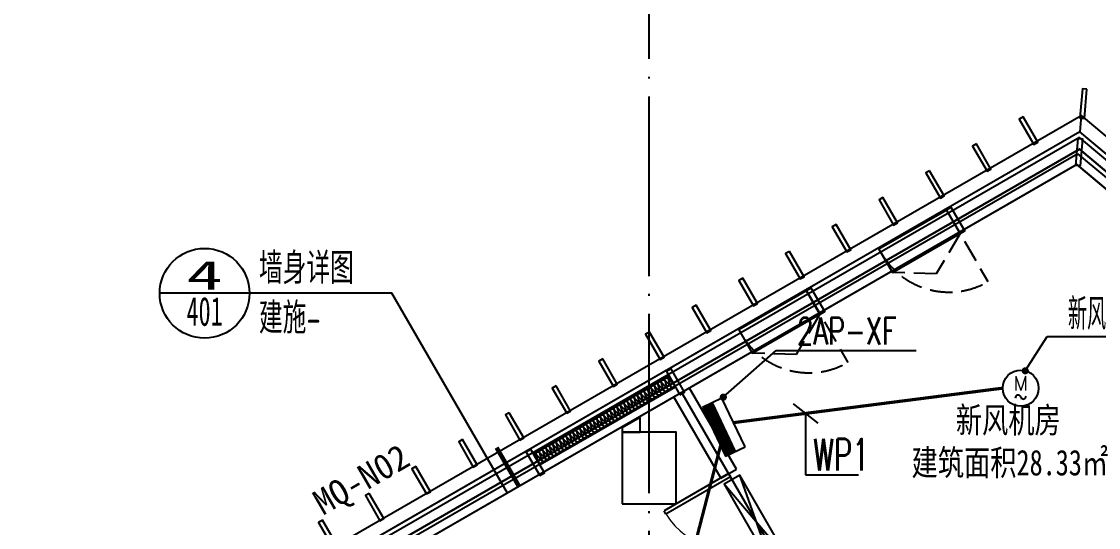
# Model space of a CAD drawing. Extents: x -228436 to 663611, y -207485 to 163917.
# Drawn here: x 41513 to 53500, y 81238 to 86875 of the extents above; entities that cross this region are included whole.
import ezdxf
from ezdxf.enums import TextEntityAlignment as Align

# ---------------------------------------------------------------- set-up
doc = ezdxf.new("R2010")
doc.units = 0
doc.header["$LTSCALE"] = 1000
for name, pattern in [('13#楼幕墙$0$DASH', [0.35, 0.25, -0.1]), ('X-104 13#平面$0$ACAD_ISO05W100', [34, 24, -3, 0.5, -3, 0.5, -3]), ('X-104 13#平面$0$DOTE', [2.42, 2, -0.2, 0.02, -0.2])]:
    doc.linetypes.add(name, pattern=pattern)
doc.layers.get('0').update_dxf_attribs({"linetype": 'CONTINUOUS'})
doc.layers.get('Defpoints').update_dxf_attribs({"linetype": 'CONTINUOUS'})
for name, color, linetype in [('13#楼幕墙$0$A-C_幕墙龙骨', 8, 'CONTINUOUS'), ('13#楼幕墙$0$A-C_玻璃幕墙', 8, 'CONTINUOUS'), ('13#楼幕墙$0$A-C_窗', 8, 'CONTINUOUS'), ('13#楼幕墙$0$A-TECH_结构', 8, 'CONTINUOUS'), ('13#楼幕墙$0$D-铝板', 8, 'CONTINUOUS'), ('DIM-动力', 80, 'CONTINUOUS'), ('DIM-箱柜', 80, 'CONTINUOUS'), ('EQUIP-动力', 80, 'CONTINUOUS'), ('EQUIP-箱柜', 80, 'CONTINUOUS'), ('WIRE-动力', 2, 'CONTINUOUS'), ('X-104 13#平面$0$01-标注_符号', 8, 'CONTINUOUS'), ('X-104 13#平面$0$02-TEXT_房间', 9, 'CONTINUOUS'), ('X-104 13#平面$0$02-TEXT_标注', 8, 'CONTINUOUS'), ('X-104 13#平面$0$A-TECH_暖通', 6, 'CONTINUOUS'), ('X-104 13#平面$0$A-TECH_结构', 8, 'CONTINUOUS'), ('X-104 13#平面$0$A_AXIS-轴线', 8, 'X-104 13#平面$0$DOTE'), ('X-104 13#平面$0$A_STR-砌块墙', 7, 'CONTINUOUS'), ('X-104 13#平面$0$A_STR-砼柱', 7, 'CONTINUOUS'), ('X-104 13#平面$0$DOOR_FIRE', 8, 'CONTINUOUS')]:
    doc.layers.add(name, color=color, linetype=linetype)
doc.layers.add('X-104 13#平面$0$000套内', color=8, linetype='CONTINUOUS', lineweight=30, plot=False)
doc.styles.add('_TCH_DIM', font='SIMPLEX', dxfattribs={"bigfont": 'GBCBIG'})
doc.styles.add('_TCH_LABEL', font='COMPLEX', dxfattribs={"bigfont": 'GBCBIG'})
doc.styles.add('_TEL_DIM', font='ROMANS2', dxfattribs={"width": 0.8, "height": 3.5, "bigfont": 'HZDF2'})
doc.styles.add('X-104 13#平面$0$_TCH_AXIS', font='STXIHEI.TTF', dxfattribs={"width": 0.75})
doc.styles.add('X-104 13#平面$0$_TCH_DIM', font='ros1.shx', dxfattribs={"width": 0.8, "bigfont": 'jd.shx'})
doc.styles.add('X-104 13#平面$0$_TCH_LABEL', font='STXIHEI.TTF', dxfattribs={"width": 0.75})
doc.styles.add('X-104 13#平面$0$_TCH_SPACE', font='STXIHEI.TTF', dxfattribs={"width": 0.75, "height": 5})

# ---------------------------------------------------------------- blocks, each defined once
blk = doc.blocks.new('13#楼幕墙$0$A$C2B4E24BF')
at = {"linetype": '13#楼幕墙$0$DASH'}
for points in [[(5, 50), (5, 920)], [(5, 300), (460, 557), (875, 300)]]:
    blk.add_lwpolyline(points, dxfattribs=at)
blk.add_lwpolyline([(5, 0), (875, 0), (875, 300), (5, 300)], close=True)
blk.add_arc((5, 50), 870, 0, 90, dxfattribs=at)
blk = doc.blocks.new('13#楼幕墙$0$ccdididi')
blk.add_lwpolyline([(50, 325), (0, 325), (0, 0), (50, 0)], close=True)
blk = doc.blocks.new('13#楼幕墙$0$A$C7A413A1D')
blk.add_lwpolyline([(-70, -300), (-10, -300), (-10, 0), (-70, 0)], close=True)
blk = doc.blocks.new('13#楼幕墙$0$$LinePat$岩棉板')
at = {"color": 0}
for p, q in [((0, -17), (12, -67)), ((12, -67), (24, -17))]:
    blk.add_line(p, q, dxfattribs=at)
for centre, start, end in [((12, -17), 0, 180), ((0, -67), 270, 0), ((24, -67), 180, 270)]:
    blk.add_arc(centre, 12, start, end, dxfattribs=at)
at = {"layer": 'Defpoints'}
blk.add_point((0, 0.1), dxfattribs=at)
at = {"layer": 'Defpoints', "color": 0}
blk.add_point((24, -84), dxfattribs=at)
blk = doc.blocks.new('*U149')
blk.add_lwpolyline([(1740, 0), (0, 0), (0, 150), (1740, 150)], close=True)
at = {"color": 8, "xscale": -1.812499998489748, "yscale": 1.782568518697715, "zscale": 1.782568518697715, "rotation": 180}
for p in [(0, 0), (43.5, 0), (87, 0), (130.5, 0), (174, 0), (217.5, 0), (261, 0), (304.5, 0), (348, 0), (391.5, 0), (435, 0), (478.5, 0), (522, 0), (565.5, 0), (609, 0), (652.5, 0), (696, 0), (739.5, 0), (783, 0), (826.5, 0), (870, 0), (913.5, 0), (957, 0), (1000.5, 0), (1044, 0), (1087.5, 0), (1131, 0), (1174.5, 0), (1218, 0), (1261.5, 0), (1305, 0), (1348.5, 0), (1392, 0), (1435.5, 0), (1479, 0), (1522.5, 0), (1566, 0), (1609.5, 0), (1653, 0), (1696.5, 0)]:
    blk.add_blockref('13#楼幕墙$0$$LinePat$岩棉板', p, dxfattribs=at)
blk = doc.blocks.new('13#楼幕墙')
at = {"layer": '13#楼幕墙$0$A-C_幕墙龙骨'}
blk.add_lwpolyline([(53298, 85268), (53248, 85272), (53274, 85571), (53324, 85567)], close=True, dxfattribs=at)
at = {"layer": '13#楼幕墙$0$A-C_玻璃幕墙'}
for p, q in [((53293, 85645), (37800, 76700)), ((58400, 81360), (53293, 85645)), ((53288, 85584), (37850, 76671)), ((58350, 81337), (53288, 85584)), ((53272, 85402), (38000, 76585)), ((58200, 81267), (53272, 85402))]:
    blk.add_line(p, q, dxfattribs=at)
at = {"layer": '13#楼幕墙$0$A-TECH_结构'}
blk.add_lwpolyline([(4402, 77600), (-600, 77600), (-600, 60000), (21800, 60000), (21800, 61600), (58100, 61600), (58100, 81220), (53261, 85280), (38100, 76527), (38100, 72300), (12410, 72300), (4402, 77600)], dxfattribs=at)
at = {"layer": '13#楼幕墙$0$D-铝板'}
blk.add_lwpolyline([(37725, 76830), (53309, 85827), (53293, 85645), (37800, 76700)], close=True, dxfattribs=at)
blk.add_lwpolyline([(53309, 85827), (58496, 81475), (58400, 81360), (53293, 85645)], dxfattribs=at)
at = {"layer": '13#楼幕墙$0$A-C_幕墙龙骨', "rotation": 29.95337307627283}
for p in [(51871, 84809), (50312, 83910), (48752, 83011), (47192, 82112)]:
    blk.add_blockref('13#楼幕墙$0$A$C7A413A1D', p, dxfattribs=at)
at = {"layer": '13#楼幕墙$0$A-C_玻璃幕墙', "rotation": 29.95337307636578}
blk.add_blockref('*U149', (47284, 81934), dxfattribs=at)
at = {"layer": '13#楼幕墙$0$A-C_窗', "rotation": 209.9533730763658}
for p in [(51815, 84776), (50255, 83877)]:
    blk.add_blockref('13#楼幕墙$0$A$C2B4E24BF', p, dxfattribs=at)
at = {"layer": '13#楼幕墙$0$D-铝板'}
for p, rotation in [((53294, 85800), 354.9766865497638), ((52780, 85505), 29.95337307636523), ((52260, 85206), 29.95337307636523), ((51740, 84906), 29.95337307636523), ((51220, 84607), 29.95337307636523), ((50700, 84307), 29.95337307636523), ((50180, 84007), 29.95337307636523), ((49660, 83708), 29.95337307636523), ((49141, 83408), 29.95337307636523), ((48621, 83109), 29.95337307636523), ((48101, 82809), 29.95337307636523), ((47581, 82510), 29.95337307636523), ((47061, 82210), 29.95337307636523), ((46541, 81910), 29.95337307636523), ((46021, 81611), 29.95337307636523), ((45502, 81311), 29.95337307636523), ((44982, 81012), 29.95337307636523)]:
    blk.add_blockref('13#楼幕墙$0$ccdididi', p, dxfattribs=dict(at, rotation=rotation))
blk = doc.blocks.new('X-104 13#平面$0$轴网')
at = {"layer": 'X-104 13#平面$0$A_AXIS-轴线', "linetype": 'X-104 13#平面$0$DOTE'}
blk.add_line((48500, -7401), (48500, 24620.3), dxfattribs=at)
blk = doc.blocks.new('*U101')
blk.add_lwpolyline([(200, 0), (200, 1100), (0, 1100), (0, 0), (200, 0), (0, 1100), (0, 0), (200, 1100)])
blk = doc.blocks.new('X-104 13#平面$0$$DorLib2D$00000002')
for p, q in [((-0.5, 0), (-0.5, 0.4875)), ((-0.475, 0.4875), (-0.5, 0.4875)), ((-0.475, 0), (-0.475, 0.4875)), ((0.475, 0), (0.475, 0.4875)), ((0.475, 0.4875), (0.5, 0.4875)), ((0.5, 0), (0.5, 0.4875)), ((-0.5, 0), (-0.475, 0)), ((0.5, 0), (0.475, 0))]:
    blk.add_line(p, q)
at = {"lineweight": 13}
for centre, start, end in [((-0.4875, 0), 0, 88.53072), ((0.4875, 0), 91.46928, 180)]:
    blk.add_arc(centre, 0.4875, start, end, dxfattribs=at)
blk = doc.blocks.new('_FZHK')
blk.add_lwpolyline([(-0.5, -0.5), (0.5, -0.5), (0.5, 0.5), (-0.5, 0.5)], close=True)
blk = doc.blocks.new('X-104 13#平面')
blk.add_lwpolyline([(48867.1, 82731.3), (50231.8, 80363)])
at = {"layer": 'X-104 13#平面$0$000套内'}
blk.add_lwpolyline([(4100, 77750), (4100, 68700), (-750, 68700), (-750, 59850), (21950, 59850), (21950, 61450), (58250, 61450), (58250, 71300), (48400, 71300), (48400, 73450), (53400, 73450), (53400, 80500), (58250, 80500), (58250, 81290.1), (53289, 85452.6), (37950, 76613.3), (37950, 72450), (12454.9, 72450), (4447.4, 77750)], close=True, dxfattribs=at)
at = {"layer": 'X-104 13#平面$0$01-标注_符号'}
for p, q in [((44050.6, 83846.8), (43050.6, 83846.8)), ((45634.8, 83846.8), (44050.6, 83846.8)), ((46920.7, 81619.4), (45634.8, 83846.8))]:
    blk.add_line(p, q, dxfattribs=at)
at = {"layer": 'X-104 13#平面$0$01-标注_符号', "const_width": 50}
blk.add_lwpolyline([(47050.6, 81694.4), (46800.6, 82127.5)], dxfattribs=at)
at = {"layer": 'X-104 13#平面$0$01-标注_符号'}
blk.add_circle((43550.6, 83846.8), 500, dxfattribs=at)
at = {"layer": 'X-104 13#平面$0$A-TECH_结构'}
blk.add_lwpolyline([(58100, 61600), (58100, 81220), (53261.3, 85280.2), (38100, 76526.8), (38100, 72300), (12409.7, 72300), (4402.3, 77600), (-600, 77600), (-600, 60000), (21800, 60000), (21800, 61600)], close=True, dxfattribs=at)
at = {"layer": 'X-104 13#平面$0$A_STR-砌块墙'}
for p, q in [((48948.5, 82790.2), (48775.3, 82690.2)), ((49469.4, 81888), (48948.5, 82790.2)), ((48775.3, 82690.2), (49296.2, 81788)), ((49296.2, 81788), (49469.4, 81888))]:
    blk.add_line(p, q, dxfattribs=at)
blk.add_lwpolyline([(48400, 82462.2), (48200, 82346.9), (48200, 82300), (48400, 82300), (48400, 82462.2)], dxfattribs=at)
blk.add_blockref('X-104 13#平面$0$轴网', (0, 62400))
at = {"layer": 'X-104 13#平面$0$A-TECH_暖通', "rotation": 29.99999999999955}
blk.add_blockref('*U101', (49884.2, 80766.9), dxfattribs=at)
at = {"layer": 'X-104 13#平面$0$A-TECH_结构'}
blk.add_blockref('13#楼幕墙', (0, 0), dxfattribs=at)
at = {"layer": 'X-104 13#平面$0$A_STR-砼柱', "xscale": 600, "yscale": 800, "zscale": 800}
blk.add_blockref('_FZHK', (48500, 81900), dxfattribs=at)
at = {"layer": 'X-104 13#平面$0$DOOR_FIRE', "xscale": -1700, "yscale": -1700, "zscale": 200, "rotation": 299.9999999999999}
blk.add_blockref('X-104 13#平面$0$$DorLib2D$00000002', (49807.8, 81101.9), dxfattribs=at)
at = {"layer": 'X-104 13#平面$0$01-标注_符号', "color": 7, "style": 'X-104 13#平面$0$_TCH_DIM', "width": 0.8}
for s, p in [('墙身详图', (44155.6, 83951.8)), ('建施-', (44155.6, 83397.3))]:
    blk.add_text(s, height=347.29, dxfattribs=at).set_placement(p)
at = {"layer": 'X-104 13#平面$0$01-标注_符号', "color": 7, "style": 'X-104 13#平面$0$_TCH_LABEL'}
for s, height, width, p, p2 in [('4', 322, 2.247292, (43349.4, 83887.1), (43751.9, 83887.1)), ('401', 321.99, 0.749097, (43349.4, 83484.6), (43751.9, 83484.6))]:
    blk.add_text(s, height=height, dxfattribs=dict(at, width=width)).set_placement(p, p2, align=Align.FIT)
at = {"layer": 'X-104 13#平面$0$01-标注_符号', "style": 'X-104 13#平面$0$_TCH_SPACE', "width": 0.75}
blk.add_text('建筑面积28.33㎡', height=285.43, dxfattribs=at).set_placement((51419.6, 81817.7))
at = {"layer": 'X-104 13#平面$0$02-TEXT_房间', "style": 'X-104 13#平面$0$_TCH_SPACE', "width": 0.75}
blk.add_text('新风机房', height=285.43, dxfattribs=at).set_placement((51912.3, 82291.9))
at = {"layer": 'X-104 13#平面$0$02-TEXT_标注', "linetype": 'X-104 13#平面$0$ACAD_ISO05W100', "style": 'X-104 13#平面$0$_TCH_AXIS'}
blk.add_text('MQ-N02', height=281.25, rotation=29.95337, dxfattribs=at).set_placement((44866.1, 81366.9))
blk = doc.blocks.new('104 13#平面')
blk.add_line((53293, 85645), (37800, 76700))
blk.add_blockref('X-104 13#平面', (0, 0))
blk = doc.blocks.new('$equip$00001811')
blk.add_circle((0, 0), 0.5)
for centre, radius, start, end in [((-0.073, -0.273), 0.0768, 17.2272, 184.2164), ((0.073, -0.227), 0.0769, 197.2591, 5.1179)]:
    blk.add_arc(centre, radius, start, end)
at = {"color": 7, "style": '_TEL_DIM'}
blk.add_attdef('$TEXT$', text='', height=0.4, dxfattribs=at).set_placement((0.001, 0.137), align=Align.MIDDLE_CENTER)
at = {"color": 7, "style": '_TEL_DIM', "flags": 1}
blk.add_attdef('A', text='', height=0.00002, dxfattribs=at).set_placement((0, 0), align=Align.MIDDLE_CENTER)
blk = doc.blocks.new('*X8')
at = {"color": 0}
for p, q in [((-250, 32.8), (-182.8, 100)), ((-250, 68.2), (-218.2, 100)), ((-247.5, 0), (-147.5, 100)), ((-212.1, 0), (-112.1, 100)), ((-176.8, 0), (-76.8, 100)), ((-141.4, 0), (-41.4, 100)), ((-106.1, 0), (-6.1, 100)), ((-70.7, 0), (29.3, 100)), ((-35.4, 0), (64.6, 100)), ((0, 0), (100, 100)), ((35.4, 0), (135.4, 100)), ((70.7, 0), (170.7, 100)), ((106.1, 0), (206.1, 100)), ((141.4, 0), (241.4, 100)), ((176.8, 0), (250, 73.2)), ((212.1, 0), (250, 37.9)), ((247.5, 0), (250, 2.5))]:
    blk.add_line(p, q, dxfattribs=at)
blk = doc.blocks.new('$equip$00001414')
for p, q in [((0.75, 0.6), (-0.75, 0.6)), ((-0.75, 0.6), (-0.75, 0)), ((0.75, 0), (0.75, 0.6)), ((-0.75, 0.3), (0.75, 0.3)), ((-0.75, 0), (0.75, 0))]:
    blk.add_line(p, q)
at = {"const_width": 0.3}
blk.add_lwpolyline([(-0.75, 0.15), (0.75, 0.15)], dxfattribs=at)
for p in [(0, 0.6), (-0.75, 0.3), (0.75, 0.3), (0, 0)]:
    blk.add_point(p)
at = {"xscale": 0.00300000000061118, "yscale": 0.00300000000061118, "zscale": 0.00300000000061118}
blk.add_blockref('*X8', (0, 0), dxfattribs=at)
at = {"style": '_TCH_LABEL', "flags": 9}
blk.add_attdef('A', (0, 0), '', height=0.00002, dxfattribs=at)

msp = doc.modelspace()

# ---------------------------------------------------------------- linework, layer by layer
at = {"layer": 'DIM-动力'}
for p, q in [((52685.4, 82983.4), (52929.1, 83366.1)), ((52929.1, 83366.1), (54925.9, 83366.1))]:
    msp.add_line(p, q, dxfattribs=at)
at = {"layer": 'DIM-动力', "color": 80}
msp.add_line((50100.1, 82615.4), (50377.1, 82401.4), dxfattribs=at)
at = {"layer": 'DIM-动力', "const_width": 40}
msp.add_lwpolyline([(52674.6, 82966.6, 1), (52696.1, 83000.3, 1)], format="xyb", close=True, dxfattribs=at)
at = {"layer": 'DIM-动力', "color": 80}
for points in [[(50238.6, 82508.4), (50238.6, 81824.3)], [(50238.6, 81824.3), (50830.7, 81824.3)]]:
    msp.add_lwpolyline(points, dxfattribs=at)
at = {"layer": 'DIM-箱柜', "color": 80}
for p, q in [((49324.5, 82690), (49912.6, 83207.8)), ((49912.6, 83207.8), (51471.3, 83207.8))]:
    msp.add_line(p, q, dxfattribs=at)
at = {"layer": 'DIM-箱柜', "color": 80, "const_width": 40}
msp.add_lwpolyline([(49309.5, 82676.8, 1), (49339.5, 82703.2, 1)], format="xyb", close=True, dxfattribs=at)
at = {"layer": 'WIRE-动力', "color": 50, "const_width": 35}
for points in [[(49437.9, 82405.7), (52434.3, 82790.1)], [(49293.6, 82149.6), (48920, 80705.1)]]:
    msp.add_lwpolyline(points, dxfattribs=at)

# ---------------------------------------------------------------- block references
msp.add_blockref('104 13#平面', (0, 0))
at = {"layer": 'EQUIP-动力', "color": 80, "xscale": 400, "yscale": 400, "zscale": 400}
msp.add_blockref('$equip$00001811', (52634.3, 82790.1), dxfattribs=at).add_auto_attribs({'$TEXT$': 'M'})
at = {"layer": 'EQUIP-箱柜', "color": 80, "xscale": 400, "yscale": 400, "zscale": 400, "rotation": 295.3396300400585}
msp.add_blockref('$equip$00001414', (49221, 82303), dxfattribs=at)

# ---------------------------------------------------------------- texts
at = {"layer": 'DIM-动力', "color": 7, "style": '_TEL_DIM', "width": 0.64}
for s, p in [('新风机组 11kW', (53159.6, 83438.9)), ('WP1', (50326.1, 81874.3))]:
    msp.add_text(s, height=350, dxfattribs=at).set_placement(p)
at = {"layer": 'DIM-箱柜', "color": 7, "style": '_TCH_DIM', "width": 0.705882}
msp.add_text('2AP-XF', height=297.5, dxfattribs=at).set_placement((50146.3, 83277.8))

doc.saveas('drawing.dxf')
